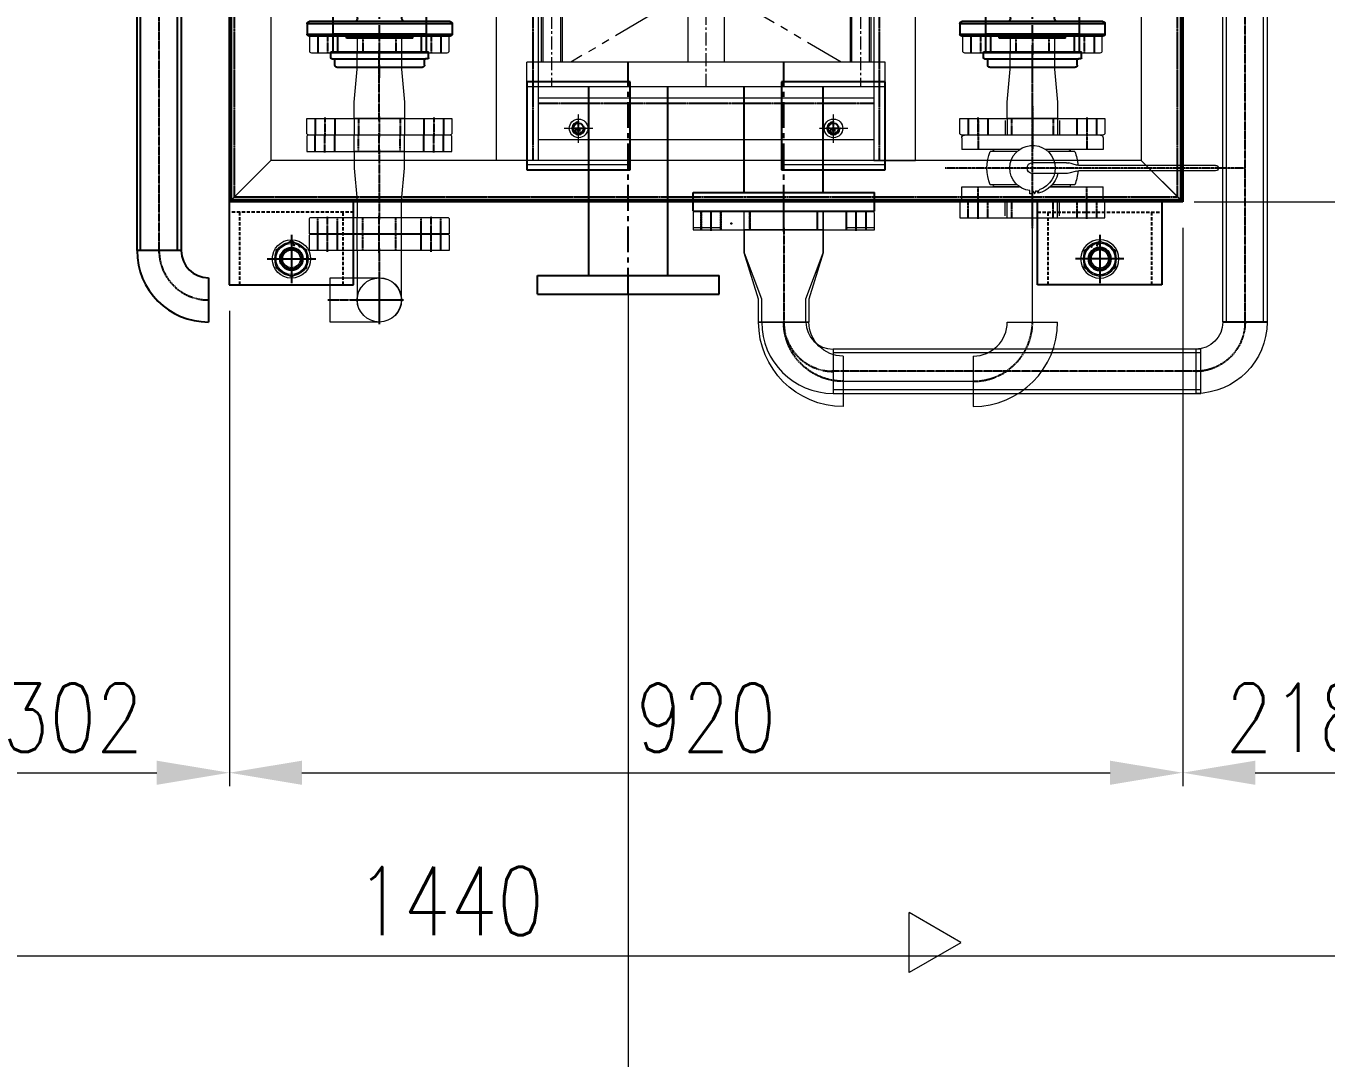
# Model space of a CAD drawing. Header units: millimetres. Extents: x -32759 to 129432, y 390 to 54305.
# Drawn here: x 15533 to 16788, y 26019 to 27015 of the extents above; entities that cross this region are included whole.
import ezdxf

# ---------------------------------------------------------------- set-up
doc = ezdxf.new("R2010")
doc.units = ezdxf.units.MM
for name, pattern in [('CENTER', [2, 1.25, -0.25, 0.25, -0.25]), ('DASHED', [19.05, 12.7, -6.35]), ('HIDDEN', [0.375, 0.25, -0.125]), ('HIDDEN2', [4.7625, 3.175, -1.5875]), ('PHANTOM', [2.5, 1.25, -0.25, 0.25, -0.25, 0.25, -0.25])]:
    doc.linetypes.add(name, pattern=pattern)
for name, color, linetype in [('01d', 211, 'Continuous'), ('08a', 11, 'Continuous'), ('1', 20, 'Continuous'), ('2', 2, 'DASHED'), ('3', 5, 'Continuous'), ('65A_65A_10K-FF', 7, 'Continuous'), ('BOM-UDEF', 3, 'Continuous'), ('CENTER', 1, 'CENTER'), ('CL', 1, 'CENTER'), ('FL', 3, 'Continuous'), ('HL', 2, 'HIDDEN'), ('IL', 5, 'PHANTOM'), ('OUTLINE', 7, 'Continuous'), ('PL', 5, 'PHANTOM'), ('RD', 5, 'Continuous'), ('외형선', 3, 'Continuous')]:
    doc.layers.add(name, color=color, linetype=linetype)
doc.layers.add('02 숨은선', color=2, linetype='HIDDEN', lineweight=15)
doc.layers.add('_BODY', color=7, linetype='Continuous', lineweight=13)
doc.styles.add('ROAMNS', font='romans.shx', dxfattribs={"width": 0.8, "bigfont": 'whgtxt.shx'})
doc.styles.get("Standard").update_dxf_attribs({"font": 'arial.ttf'})
doc.styles.add('한글', font='romans.shx', dxfattribs={"height": 4, "bigfont": 'whgtxt.shx'})
doc.dimstyles.new('20 작은 한덕_도면칫수', dxfattribs={"dimscale": 20, "dimtxt": 3.3, "dimasz": 3.5, "dimexe": 0.65, "dimexo": 1.25, "dimgap": 1, "dimtad": 1, "dimdec": 0, "dimdsep": 46, "dimtxsty": 'ROAMNS', "dimcen": 0, "dimclrd": 7, "dimclre": 7, "dimclrt": 2, "dimadec": 0, "dimazin": 2, "dimtp": 0.1, "dimtm": 0.1, "dimtfac": 0.71, "dimtdec": 0, "dimtmove": 0, "dimatfit": 3, "dimfxl": 1, "dimlwd": -1, "dimlwe": -1, "dimarcsym": 1})
doc.dimstyles.new('7 작은 한덕_도면칫수', dxfattribs={"dimscale": 9, "dimtxt": 3.7, "dimasz": 3.1, "dimexe": 0.65, "dimexo": 1.25, "dimgap": 1, "dimtad": 1, "dimdec": 1, "dimdsep": 46, "dimtxsty": 'ROAMNS', "dimcen": 0, "dimclrd": 7, "dimclre": 7, "dimclrt": 2, "dimadec": 0, "dimazin": 2, "dimtp": 0.1, "dimtm": 0.1, "dimtfac": 0.71, "dimtdec": 1, "dimtmove": 0, "dimatfit": 3, "dimfxl": 1, "dimlwd": -1, "dimlwe": -1, "dimarcsym": 1})
doc.dimstyles.new('AM_ISO$0', dxfattribs={"dimtxt": 3.5, "dimasz": 3.5, "dimexe": 1, "dimexo": 1, "dimgap": 1.5, "dimtad": 1, "dimdsep": 46, "dimtxsty": 'Standard', "dimcen": 0, "dimclrd": 256, "dimclre": 256, "dimclrt": 2, "dimadec": 0, "dimazin": 2, "dimtp": 0.1, "dimtm": 0.1, "dimtfac": 0.71, "dimtdec": 3, "dimtmove": 0, "dimatfit": 3, "dimfxl": 1, "dimlwd": -1, "dimlwe": -1, "dimarcsym": 1})

# ---------------------------------------------------------------- blocks, each defined once
blk = doc.blocks.new('DFGHDFHGDFGHDFGH')
at = {"color": 5}
for p, q in [((94553, -27666.5), (94503, -27637.6)), ((94503, -27695.5), (94503, -27637.6)), ((94553, -27666.6), (94503, -27695.5))]:
    blk.add_line(p, q, dxfattribs=at)
blk = doc.blocks.new('*D1573')
at = {"color": 7, "linetype": 'ByBlock', "transparency": 16777216}
for p, q in [((264073.4, 139460.4), (264073.4, 139001.5)), ((263771.3, 139439.4), (263771.3, 139001.5)), ((263841.3, 139014.5), (264003.4, 139014.5))]:
    blk.add_line(p, q, dxfattribs=at)
at = {"color": 7, "transparency": 16777216}
for points in [[(263841.3, 139026.1), (263841.3, 139002.8), (263771.3, 139014.5)], [(264003.4, 139026.1), (264003.4, 139002.8), (264073.4, 139014.5)]]:
    blk.add_solid(points, dxfattribs=at)
at = {"layer": 'Defpoints', "color": 0, "transparency": 16777216}
for p in [(264073.4, 139485.4), (263771.3, 139464.4), (264073.4, 139014.5)]:
    blk.add_point(p, dxfattribs=at)
at = {"color": 2, "transparency": 16777216, "insert": (263922.3, 139067.5), "char_height": 66, "attachment_point": 5, "style": 'ROAMNS'}
blk.add_mtext('302', dxfattribs=at)
blk = doc.blocks.new('*D1574')
at = {"color": 7, "linetype": 'ByBlock', "transparency": 16777216}
for p, q in [((264993.4, 139540.4), (264993.4, 139001.5)), ((264073.4, 139460.4), (264073.4, 139001.5)), ((264143.4, 139014.5), (264923.4, 139014.5))]:
    blk.add_line(p, q, dxfattribs=at)
at = {"color": 7, "transparency": 16777216}
for points in [[(264143.4, 139026.1), (264143.4, 139002.8), (264073.4, 139014.5)], [(264923.4, 139026.1), (264923.4, 139002.8), (264993.4, 139014.5)]]:
    blk.add_solid(points, dxfattribs=at)
at = {"layer": 'Defpoints', "color": 0, "transparency": 16777216}
for p in [(264993.4, 139565.4), (264073.4, 139485.4), (264993.4, 139014.5)]:
    blk.add_point(p, dxfattribs=at)
at = {"color": 2, "transparency": 16777216, "insert": (264533.4, 139067.5), "char_height": 66, "attachment_point": 5, "style": 'ROAMNS'}
blk.add_mtext('920', dxfattribs=at)
blk = doc.blocks.new('*D1575')
at = {"color": 7, "linetype": 'ByBlock', "transparency": 16777216}
for p, q in [((264993.4, 139540.4), (264993.4, 139001.5)), ((265211.7, 139540.4), (265211.7, 139001.5)), ((265063.4, 139014.5), (265141.7, 139014.5))]:
    blk.add_line(p, q, dxfattribs=at)
at = {"color": 7, "transparency": 16777216}
for points in [[(265063.4, 139026.1), (265063.4, 139002.8), (264993.4, 139014.5)], [(265141.7, 139026.1), (265141.7, 139002.8), (265211.7, 139014.5)]]:
    blk.add_solid(points, dxfattribs=at)
at = {"layer": 'Defpoints', "color": 0, "transparency": 16777216}
for p in [(264993.4, 139565.4), (265211.7, 139565.4), (265211.7, 139014.5)]:
    blk.add_point(p, dxfattribs=at)
at = {"color": 2, "transparency": 16777216, "insert": (265102.6, 139067.5), "char_height": 66, "attachment_point": 5, "style": 'ROAMNS'}
blk.add_mtext('218', dxfattribs=at)
blk = doc.blocks.new('*D1583')
at = {"color": 7, "linetype": 'ByBlock', "transparency": 16777216}
for p, q in [((265004.6, 139565.4), (265378.8, 139565.4)), ((265372.9, 139537.5), (265372.9, 139196.1)), ((265223, 139168.2), (265378.8, 139168.2))]:
    blk.add_line(p, q, dxfattribs=at)
at = {"color": 7, "transparency": 16777216}
for points in [[(265368.3, 139537.5), (265377.6, 139537.5), (265372.9, 139565.4)], [(265368.3, 139196.1), (265377.6, 139196.1), (265372.9, 139168.2)]]:
    blk.add_solid(points, dxfattribs=at)
at = {"layer": 'Defpoints', "color": 0, "transparency": 16777216}
for p in [(264993.4, 139565.4), (265211.7, 139168.2), (265372.9, 139168.2)]:
    blk.add_point(p, dxfattribs=at)
at = {"color": 2, "transparency": 16777216, "insert": (265347.3, 139366.8), "char_height": 33.3, "attachment_point": 5, "rotation": 90, "style": 'ROAMNS'}
blk.add_mtext('397.2', dxfattribs=at)
blk = doc.blocks.new('A$C63697C70')
at = {"ltscale": 0.5}
for p, q in [((2, 135), (2, 0)), ((16, 135), (2, 135)), ((18, 2), (18, 133)), ((2, 88.9), (18, 88.9)), ((2, 46.2), (18, 46.2)), ((2, 0), (16, 0))]:
    blk.add_line(p, q, dxfattribs=at)
for centre, start, end in [((16, 133), 0, 90), ((16, 2), 270, 0)]:
    blk.add_arc(centre, 2, start, end, dxfattribs=at)
at = {"layer": 'CL', "ltscale": 0.5}
for p, q in [((1, 117.5), (19, 117.5)), ((0, 67.5), (20, 67.5)), ((1, 17.5), (19, 17.5))]:
    blk.add_line(p, q, dxfattribs=at)
at = {"layer": 'HL', "ltscale": 0.5}
for p, q in [((2, 127), (18, 127)), ((2, 108), (18, 108)), ((2, 27), (18, 27)), ((2, 8), (18, 8))]:
    blk.add_line(p, q, dxfattribs=at)
at = {"layer": 'PL', "ltscale": 0.5}
for p, q in [((2, 83.5), (18, 83.5)), ((2, 51.5), (18, 51.5))]:
    blk.add_line(p, q, dxfattribs=at)
blk = doc.blocks.new('A$C01775BC6')
at = {"ltscale": 0.5}
for p, q in [((2, 48.6), (17.9, 48.6)), ((2, 0), (2, 48.6)), ((17.9, 48.6), (49.6, 45.6)), ((49.6, 45.6), (65.5, 45.6)), ((65.5, 45.6), (65.5, 2.9)), ((49.6, 2.9), (17.9, 0)), ((65.5, 2.9), (49.6, 2.9)), ((17.9, 0), (2, 0))]:
    blk.add_line(p, q, dxfattribs=at)
at = {"layer": 'CL', "ltscale": 0.5}
blk.add_line((0, 24.3), (67.5, 24.3), dxfattribs=at)
blk = doc.blocks.new('A$C351C1466')
at = {"ltscale": 0.5}
for p, q in [((2, 140), (2, 0)), ((16, 140), (2, 140)), ((18, 2), (18, 138)), ((2, 94.3), (18, 94.3)), ((2, 45.7), (18, 45.7)), ((2, 0), (16, 0))]:
    blk.add_line(p, q, dxfattribs=at)
for centre, start, end in [((16, 138), 0, 90), ((16, 2), 270, 0)]:
    blk.add_arc(centre, 2, start, end, dxfattribs=at)
at = {"layer": 'CL', "ltscale": 0.5}
for p, q in [((1, 122.5), (19, 122.5)), ((0, 70), (20, 70)), ((1, 17.5), (19, 17.5))]:
    blk.add_line(p, q, dxfattribs=at)
at = {"layer": 'HL', "ltscale": 0.5}
for p, q in [((2, 132), (18, 132)), ((2, 113), (18, 113)), ((2, 27), (18, 27)), ((2, 8), (18, 8))]:
    blk.add_line(p, q, dxfattribs=at)
at = {"layer": 'PL', "ltscale": 0.5}
for p, q in [((2, 90), (18, 90)), ((2, 50), (18, 50))]:
    blk.add_line(p, q, dxfattribs=at)
blk = doc.blocks.new('SDFGSDFGSDFG')
at = {"ltscale": 0.5, "xscale": -1, "rotation": 180}
blk.add_blockref('A$C63697C70', (335519, 36898.1), dxfattribs=at)
at = {"ltscale": 0.5}
blk.add_blockref('A$C351C1466', (335598.5, 36760.6), dxfattribs=at)
at = {"ltscale": 0.5, "xscale": -1}
blk.add_blockref('A$C01775BC6', (335602.5, 36806.3), dxfattribs=at)
blk = doc.blocks.new('BL-50P')
for p, q in [((33.5, 202), (33.5, 51.3)), ((39.5, 202), (39.5, 51.3)), ((0, -75), (0, 75)), ((3, 78), (16, 78)), ((16, 19.8), (16, 78)), ((70, 78), (57, 78)), ((57, 78), (57, 14.3)), ((73, 75), (73, -75)), ((18, 46.7), (18, 21.7)), ((33.2, 48.7), (30.8, 40.1)), ((39.8, 48.7), (42.2, 40.1)), ((55, 46.7), (55, 16.8)), ((-16, 30), (0, 30)), ((16, 40.1), (16, 19.8)), ((30.5, 37.5), (30.5, 0)), ((42.5, 37.5), (42.5, 0)), ((57, 40.1), (57, 14.3)), ((89, 30), (73, 30)), ((8, -0.7), (11.5, 0.7)), ((8.1, 2.4), (11.9, 4.6)), ((11.5, 0.7), (8.1, 2.4)), ((8.7, 6.4), (12.6, 7.4)), ((11.9, 4.6), (8.7, 6.4)), ((8.1, -2.9), (11.7, -2.9)), ((16, -78), (16, -14.3)), ((16, -14.3), (16, -41.5)), ((57, -14.3), (57, -78)), ((57, -14.3), (57, -42)), ((18, -16.8), (18, -46.7)), ((55, -16.8), (55, -46.7)), ((-16, -30), (0, -30)), ((89, -30), (73, -30)), ((18, -43.5), (18, -43.5)), ((55, -43.5), (55.5, -43.5)), ((3, -78), (16, -78)), ((70, -78), (57, -78))]:
    blk.add_line(p, q)
for centre, radius, start, end in [((36.5, 202), 3, 0, 180), ((3, 75), 3, 90, 180), ((70, 75), 3, 0, 90), ((36.5, 0), 50.2, 93.5055, 111.6124), ((23.5, 51.3), 10, 344.9149, 0), ((49.5, 51.3), 10, 180, 195.0851), ((36.5, 0), 50.2, 68.3876, 86.4945), ((18, 40.1), 2, 90, 180), ((40.5, 37.5), 10, 164.9149, 180), ((32.5, 37.5), 10, 0, 15.0851), ((55, 40.1), 2, 0, 90), ((36.5, 0), 28.5, 102.1532, 166.9419), ((36.5, 0), 25, 186.6152, 162.7268), ((36.5, 0), 6, 180, 0), ((36.5, 0), 28.5, 181.4361, 185.7998), ((18, -41.5), 2, 180, 270), ((55.5, -42), 1.5, 270, 0), ((36.5, 0), 50.2, 248.3876, 291.6124), ((3, -75), 3, 180, 270), ((70, -75), 3, 270, 0)]:
    blk.add_arc(centre, radius, start, end)
at = {"layer": 'CENTER'}
for p, q in [((36.5, 234.4), (36.5, -96.3)), ((-16, 60), (16, 60)), ((89, 60), (57, 60)), ((-29.9, 0), (119.7, 0)), ((-28, 0), (16, 0)), ((105, 0), (57, 0)), ((-16, -60), (16, -60)), ((89, -60), (57, -60))]:
    blk.add_line(p, q, dxfattribs=at)
blk = doc.blocks.new('A$C596F1DD5')
at = {"ltscale": 0.5}
for p, q in [((32.9, 81.5), (81.5, 81.5)), ((0, 48.6), (0, 0))]:
    blk.add_line(p, q, dxfattribs=at)
for radius in [81.5, 32.9]:
    blk.add_arc((0, 81.5), radius, 270, 0, dxfattribs=at)
at = {"layer": 'CL', "ltscale": 0.5}
blk.add_arc((0, 81.5), 57.2, 270, 0, dxfattribs=at)
blk = doc.blocks.new('zxcvxcvzxc')
at = {"ltscale": 0.5}
for p, q in [((333036.4, 38013.3), (333036.4, 38056)), ((333036.4, 38056), (333084, 38056)), ((333084, 38013.3), (333036.4, 38013.3))]:
    blk.add_line(p, q, dxfattribs=at)
for start, end in [(90, 270), (270, 90)]:
    blk.add_arc((333084, 38034.7), 21.3, start, end, dxfattribs=at)
at = {"layer": 'CL', "ltscale": 0.5}
for p, q in [((333084, 38058), (333084, 38011.3)), ((333034.4, 38034.7), (333107.3, 38034.7))]:
    blk.add_line(p, q, dxfattribs=at)
blk = doc.blocks.new('SDFGSDFGFSDGSDG')
at = {"color": 7}
for p, q in [((341282.7, 45572.3), (341282.7, 45472.3)), ((341282.7, 45572.3), (341357.7, 45572.3)), ((341357.7, 45226.3), (341357.7, 45572.3)), ((341282.7, 45472.3), (341357.7, 45472.3)), ((341724.7, 45424.3), (341799.7, 45424.3)), ((341799.7, 45374.3), (341799.7, 45424.3)), ((341724.7, 45374.3), (341799.7, 45374.3)), ((341282.7, 45326.3), (341357.7, 45326.3)), ((341282.7, 45326.3), (341282.7, 45226.3)), ((341282.7, 45226.3), (341357.7, 45226.3))]:
    blk.add_line(p, q, dxfattribs=at)
at = {"color": 7, "linetype": 'Continuous'}
for p, q in [((341357.7, 45572.3), (341381.7, 45572.3)), ((341381.7, 45226.3), (341381.7, 45572.3)), ((341539.7, 45572.3), (341563.7, 45572.3)), ((341539.7, 45572.3), (341539.7, 45226.3)), ((341563.7, 45572.3), (341563.7, 45226.3)), ((341539.7, 45417), (341381.7, 45417)), ((341724.7, 45417), (341508.7, 45417)), ((341724.7, 45424.3), (341724.7, 45374.3)), ((341539.7, 45381.7), (341381.7, 45381.7)), ((341724.7, 45381.7), (341508.7, 45381.7)), ((341357.7, 45226.3), (341381.7, 45226.3)), ((341539.7, 45226.3), (341563.7, 45226.3))]:
    blk.add_line(p, q, dxfattribs=at)
for p, q in [((341566.1, 45565.3), (341563.7, 45565.3)), ((341566.1, 45531.3), (341566.1, 45565.3)), ((341539.7, 45558.3), (341381.7, 45558.3)), ((341580.1, 45563.9), (341566.1, 45563.9)), ((341580.1, 45556.1), (341566.1, 45556.1)), ((341582.1, 45536.6), (341582.1, 45560)), ((341701.7, 45558.3), (341582.1, 45558.3)), ((341701.7, 45558.3), (341703.2, 45556.8)), ((341703.2, 45556.8), (341703.2, 45548.3)), ((341580.1, 45540.5), (341566.1, 45540.5)), ((341703.2, 45539.8), (341703.2, 45548.3)), ((341703.2, 45539.8), (341703.2, 45548.3)), ((341539.7, 45538.3), (341381.7, 45538.3)), ((341566.1, 45531.3), (341563.7, 45531.3)), ((341580.1, 45532.8), (341566.1, 45532.8)), ((341701.7, 45538.3), (341582.1, 45538.3)), ((341701.7, 45538.3), (341703.2, 45539.8)), ((341566.1, 45267.3), (341563.7, 45267.3)), ((341566.1, 45267.3), (341566.1, 45233.3)), ((341580.1, 45265.9), (341566.1, 45265.9)), ((341539.7, 45260.3), (341381.7, 45260.3)), ((341580.1, 45258.1), (341566.1, 45258.1)), ((341582.1, 45262), (341582.1, 45238.6)), ((341701.7, 45260.3), (341582.1, 45260.3)), ((341701.7, 45260.3), (341703.2, 45258.8)), ((341703.2, 45258.8), (341703.2, 45250.3)), ((341703.2, 45258.8), (341703.2, 45250.3)), ((341539.7, 45240.3), (341381.7, 45240.3)), ((341580.1, 45242.5), (341566.1, 45242.5)), ((341701.7, 45240.3), (341582.1, 45240.3)), ((341701.7, 45240.3), (341703.2, 45241.8)), ((341703.2, 45241.8), (341703.2, 45250.3)), ((341566.1, 45233.3), (341563.7, 45233.3)), ((341580.1, 45234.8), (341566.1, 45234.8))]:
    blk.add_line(p, q)
at = {"color": 1}
for p, q in [((341539.7, 45556.8), (341381.7, 45556.8)), ((341703.2, 45556.8), (341582.1, 45556.8)), ((341701.7, 45558.3), (341701.7, 45548.3)), ((341701.7, 45538.3), (341701.7, 45548.3)), ((341539.7, 45539.8), (341381.7, 45539.8)), ((341703.2, 45539.8), (341582.1, 45539.8)), ((341539.7, 45258.8), (341381.7, 45258.8)), ((341703.2, 45258.8), (341582.1, 45258.8)), ((341701.7, 45260.3), (341701.7, 45250.3)), ((341539.7, 45241.8), (341381.7, 45241.8)), ((341703.2, 45241.8), (341582.1, 45241.8)), ((341701.7, 45240.3), (341701.7, 45250.3))]:
    blk.add_line(p, q, dxfattribs=at)
at = {"color": 1, "linetype": 'CENTER', "ltscale": 10}
for p, q in [((341706.4, 45548.3), (341357.7, 45548.3)), ((341357.7, 45399.3), (341724.7, 45399.3)), ((341706.4, 45250.3), (341357.7, 45250.3))]:
    blk.add_line(p, q, dxfattribs=at)
at = {"color": 1, "linetype": 'CENTER'}
for p, q in [((341317.7, 45508.5), (341317.7, 45536.2)), ((341303.8, 45522.3), (341331.5, 45522.3)), ((341774.7, 45385.5), (341774.7, 45413.2)), ((341788.5, 45399.3), (341760.8, 45399.3)), ((341317.7, 45262.5), (341317.7, 45290.2)), ((341303.8, 45276.3), (341331.5, 45276.3))]:
    blk.add_line(p, q, dxfattribs=at)
at = {"color": 6, "linetype": 'PHANTOM', "ltscale": 30}
for p, q in [((341381.7, 45269), (341539.7, 45538.3)), ((341539.7, 45260.3), (341381.7, 45529.7))]:
    blk.add_line(p, q, dxfattribs=at)
at = {"color": 4}
for centre in [(341317.7, 45522.3), (341774.7, 45399.3), (341317.7, 45276.3)]:
    blk.add_circle(centre, 9, dxfattribs=at)
for centre, radius, start, end in [((341577.4, 45560), 4.72, 304.3645, 55.6355), ((341566.3, 45548.3), 15.8, 330.4421, 29.5579), ((341577.4, 45536.6), 4.72, 304.3645, 55.6355), ((341577.4, 45262), 4.72, 304.3645, 55.6355), ((341566.3, 45250.3), 15.8, 330.4421, 29.5579), ((341577.4, 45238.6), 4.72, 304.3645, 55.6355)]:
    blk.add_arc(centre, radius, start, end)
at = {"color": 0, "linetype": 'ByBlock'}
for p in [(341282.7, 45572.3), (341357.7, 45572.3), (341724.7, 45424.3), (341799.7, 45374.3), (341799.7, 45374.3)]:
    blk.add_point(p, dxfattribs=at)
at = {"color": 1, "linetype": 'CENTER'}
blk.add_point((341774.7, 45388), dxfattribs=at)
at = {"color": 3, "linetype": 'ByBlock'}
blk.add_point((341799.7, 45374.3), dxfattribs=at)
blk.add_point((341799.7, 45374.3), dxfattribs=at)
blk.add_point((341799.7, 45374.3), dxfattribs=at)
at = {"layer": '65A_65A_10K-FF', "color": 7, "linetype": 'Continuous'}
for p, q in [((341157.7, 45561.8), (341157.7, 45386.8)), ((341157.7, 45561.8), (341175.7, 45561.8)), ((341175.7, 45561.8), (341175.7, 45386.8)), ((341176.1, 45512.5), (341357.7, 45512.5)), ((341176.1, 45436.2), (341357.7, 45436.2)), ((341237.7, 45411.8), (341237.7, 45236.8)), ((341237.7, 45411.8), (341255.7, 45411.8)), ((341255.7, 45411.8), (341255.7, 45236.8)), ((341157.7, 45386.8), (341175.7, 45386.8)), ((341256.1, 45362.5), (341357.7, 45362.5)), ((341256.1, 45286.2), (341357.7, 45286.2)), ((341237.7, 45236.8), (341255.7, 45236.8))]:
    blk.add_line(p, q, dxfattribs=at)
at = {"layer": 'Defpoints', "color": 3, "linetype": 'ByBlock'}
blk.add_point((341207.7, 45522.3), dxfattribs=at)
at = {"layer": 'OUTLINE', "color": 1, "linetype": 'CENTER', "ltscale": 20}
for p, q in [((341158.1, 45474.3), (341381.7, 45474.3)), ((341238.1, 45324.3), (341381.7, 45324.3))]:
    blk.add_line(p, q, dxfattribs=at)
blk = doc.blocks.new('747 3HP TOP')
at = {"layer": '1'}
h = blk.add_hatch(dxfattribs=at)
h.set_pattern_fill('HEX', color=256, style=0)
h.paths.add_polyline_path([(5285.2, 19853.7, 0.414214), (5219.2, 19787.7), (5276.3, 19787.7, -0.414214), (5285.2, 19796.6)])
h.paths.add_polyline_path([(5285.2, 19853.7), (5285.2, 19796.6, -0.414214), (5294, 19787.7), (5351.2, 19787.7, 0.414214)])
h.paths.add_polyline_path([(5351.2, 19787.7), (5294, 19787.7, -0.414214), (5285.2, 19778.8), (5285.2, 19721.7, 0.414214)])
h.paths.add_polyline_path([(5285.2, 19778.8, -0.414214), (5276.3, 19787.7), (5219.2, 19787.7, 0.414214), (5285.2, 19721.7)])
for p, q in [((5255.7, 19687.7), (5245.2, 19687.7)), ((5250.2, 19696.2), (5250.2, 19688.7)), ((5250.2, 19688.7), (5271.1, 19688.7)), ((5255.2, 19688.7), (5271.1, 19688.7)), ((5255.2, 19688.7), (5271.1, 19688.7)), ((5314.7, 19688.7), (5255.7, 19688.7)), ((5255.7, 19687.7), (5255.7, 19688.7)), ((5314.7, 19687.7), (5255.7, 19687.7)), ((5299.3, 19688.7), (5315.2, 19688.7)), ((5299.3, 19688.7), (5320.2, 19688.7)), ((5299.3, 19688.7), (5315.2, 19688.7)), ((5314.7, 19687.7), (5314.7, 19688.7)), ((5325.2, 19687.7), (5314.7, 19687.7)), ((5320.2, 19696.2), (5320.2, 19688.7)), ((5240.2, 19682.7), (5240.2, 19649.7)), ((5330.2, 19649.7), (5330.2, 19682.7)), ((5332.4, 19649.7), (5237.9, 19649.7)), ((5237.9, 19643.7), (5237.9, 19649.7)), ((5332.4, 19643.7), (5332.4, 19649.7)), ((5238.9, 19642.7), (5240.9, 19642.7)), ((5329.4, 19642.7), (5240.9, 19642.7)), ((5241.9, 19636.7), (5241.9, 19641.7)), ((5326.4, 19634.7), (5243.9, 19634.7)), ((5328.4, 19636.7), (5328.4, 19641.7)), ((5331.4, 19642.7), (5329.4, 19642.7))]:
    blk.add_line(p, q, dxfattribs=at)
for radius in [98, 70, 66, 8.86]:
    blk.add_circle((5285.2, 19787.7), radius, dxfattribs=at)
for centre, radius, start, end in [((5245.2, 19682.7), 5, 90, 180), ((5325.2, 19682.7), 5, 0, 90), ((5238.9, 19643.7), 1, 180, 270), ((5240.9, 19641.7), 1, 0, 90), ((5243.9, 19636.7), 2, 180, 270), ((5326.4, 19636.7), 2, 270, 0), ((5329.4, 19641.7), 1, 90, 180), ((5331.4, 19643.7), 1, 270, 0)]:
    blk.add_arc(centre, radius, start, end, dxfattribs=at)
blk = doc.blocks.new('6utryty')
at = {"layer": '1'}
for p, q in [((325155.9, 20883.6), (325155.9, 20873.6)), ((325155.9, 20883.6), (325295.9, 20883.6)), ((325293.9, 20885.6), (325157.9, 20885.6)), ((325193.9, 20887.6), (325257.9, 20887.6)), ((325193.9, 20887.6), (325193.9, 20885.6)), ((325257.9, 20887.6), (325257.9, 20885.6)), ((325295.9, 20883.6), (325295.9, 20873.6)), ((325295.9, 20873.6), (325155.9, 20873.6)), ((325293.9, 20871.6), (325157.9, 20871.6)), ((325204.5, 20858.2), (325204.5, 20868.6)), ((325247.2, 20858.2), (325247.2, 20868.6)), ((325115.9, 20842.6), (325169.3, 20842.6)), ((325115.9, 20842.6), (325115.9, 20682.6)), ((325282.5, 20842.6), (325335.9, 20842.6)), ((325335.9, 20682.6), (325335.9, 20842.6)), ((325115.9, 20682.6), (325169.3, 20682.6)), ((325282.5, 20682.6), (325335.9, 20682.6)), ((325155.9, 20651.6), (325155.9, 20641.6)), ((325155.9, 20651.6), (325181.1, 20651.6)), ((325157.9, 20653.6), (325181.1, 20653.6)), ((325271.1, 20653.6), (325293.9, 20653.6)), ((325271.1, 20651.6), (325295.9, 20651.6)), ((325295.9, 20651.6), (325295.9, 20641.6)), ((325181.1, 20641.6), (325155.9, 20641.6)), ((325157.9, 20639.6), (325181.1, 20639.6)), ((325295.9, 20641.6), (325271.1, 20641.6)), ((325271.1, 20639.6), (325293.9, 20639.6))]:
    blk.add_line(p, q, dxfattribs=at)
for centre, radius, start, end in [((325157.9, 20883.6), 2, 90, 180), ((325293.9, 20883.6), 2, 0, 90), ((325157.9, 20873.6), 2, 180, 270), ((325201.5, 20868.6), 3, 0, 90), ((325250.2, 20868.6), 3, 90, 180), ((325293.9, 20873.6), 2, 270, 0), ((325135.9, 20812.6), 7, 14.4769, 287.4139), ((325315.9, 20812.6), 7, 252.5861, 165.5231), ((325135.9, 20712.6), 7, 72.5861, 345.5231), ((325315.9, 20712.6), 7, 194.4769, 107.4139), ((325157.9, 20651.6), 2, 90, 180), ((325293.9, 20651.6), 2, 0, 90), ((325157.9, 20641.6), 2, 180, 270), ((325293.9, 20641.6), 2, 270, 0)]:
    blk.add_arc(centre, radius, start, end, dxfattribs=at)
at = {"layer": '2'}
for p, q in [((325225.9, 20599.3), (325225.9, 20890.7)), ((325135.9, 20820.6), (325135.9, 20804.5)), ((325315.9, 20820.6), (325315.9, 20804.5)), ((325127.8, 20812.6), (325143.9, 20812.6)), ((325307.8, 20812.6), (325323.9, 20812.6)), ((325350.1, 20762.6), (325101.7, 20762.6)), ((325135.9, 20720.6), (325135.9, 20704.5)), ((325315.9, 20720.6), (325315.9, 20704.5)), ((325127.8, 20712.6), (325143.9, 20712.6)), ((325307.8, 20712.6), (325323.9, 20712.6))]:
    blk.add_line(p, q, dxfattribs=at)
at = {"layer": '3'}
for p, q in [((325204.5, 20656.6), (325204.5, 20667)), ((325247.2, 20656.6), (325247.2, 20667)), ((325181.1, 20653.6), (325271.1, 20653.6)), ((325181.1, 20651.6), (325271.1, 20651.6)), ((325181.1, 20641.6), (325271.1, 20641.6)), ((325181.1, 20639.6), (325271.1, 20639.6)), ((325193.9, 20637.6), (325193.9, 20639.6)), ((325193.9, 20637.6), (325257.9, 20637.6)), ((325257.9, 20637.6), (325257.9, 20639.6))]:
    blk.add_line(p, q, dxfattribs=at)
for centre, radius, start, end in [((325135.9, 20812.6), 7, 287.4139, 14.4769), ((325315.9, 20812.6), 7, 165.5231, 252.5861), ((325135.9, 20712.6), 7, 345.5231, 72.5861), ((325315.9, 20712.6), 7, 107.4139, 194.4769), ((325201.5, 20656.6), 3, 270, 0), ((325250.2, 20656.6), 3, 180, 270)]:
    blk.add_arc(centre, radius, start, end, dxfattribs=at)
at = {"layer": '1'}
blk.add_blockref('747 3HP TOP', (319940.7, 974.9), dxfattribs=at)
blk = doc.blocks.new('HS_BOM', base_point=(-3113.6, 16316.3))
at = {"layer": 'BOM-UDEF'}
blk.add_circle((-3113.6, 16316.3), 0.25, dxfattribs=at)
blk = doc.blocks.new('asfsafsdfffas')
for p, q in [((495497.8, 292525.5), (495482.8, 292516.9)), ((495512.8, 292516.9), (495497.8, 292525.5)), ((495482.8, 292516.9), (495482.8, 292499.6)), ((495512.8, 292499.6), (495512.8, 292516.9)), ((495482.8, 292499.6), (495497.8, 292490.9)), ((495497.8, 292490.9), (495512.8, 292499.6))]:
    blk.add_line(p, q)
at = {"ltscale": 0.5}
blk.add_line((495437.8, 292453.2), (495557.8, 292453.2), dxfattribs=at)
for radius in [18.5, 16.2, 15, 11, 10.1, 8.56]:
    blk.add_circle((495497.8, 292508.2), radius)
at = {"layer": '1', "ltscale": 10}
for p, q in [((495497.8, 292484.9), (495497.8, 292531.5)), ((495521.1, 292508.2), (495474.4, 292508.2))]:
    blk.add_line(p, q, dxfattribs=at)
at = {"layer": 'CL'}
for p, q in [((495497.8, 292487.7), (495497.8, 292528.7)), ((495497.8, 292488.9), (495497.8, 292527.5)), ((495497.8, 292490), (495497.8, 292526.4)), ((495518.3, 292508.2), (495477.3, 292508.2)), ((495517.1, 292508.2), (495478.5, 292508.2)), ((495516, 292508.2), (495479.6, 292508.2))]:
    blk.add_line(p, q, dxfattribs=at)
at = {"layer": 'RD'}
blk.add_circle((495497.8, 292508.2), 10, dxfattribs=at)
at = {"layer": '외형선'}
for p, q in [((495557.8, 292533.2), (495437.8, 292533.2)), ((495437.8, 292533.2), (495437.8, 292453.2)), ((495557.8, 292453.2), (495557.8, 292533.2))]:
    blk.add_line(p, q, dxfattribs=at)
at = {"layer": '외형선', "color": 2, "linetype": 'HIDDEN2'}
for p, q in [((495447.8, 292533.2), (495447.8, 292463.2)), ((495547.8, 292463.2), (495547.8, 292533.2)), ((495437.8, 292463.2), (495557.8, 292463.2))]:
    blk.add_line(p, q, dxfattribs=at)
at = {"layer": '외형선'}
blk.add_circle((495497.8, 292508.2), 11, dxfattribs=at)
at = {"layer": 'BOM-UDEF', "rotation": 180}
for p in [(495489.8, 292496.2), (495495.2, 292495.1), (495496.2, 292493.5)]:
    blk.add_blockref('HS_BOM', p, dxfattribs=at)
blk = doc.blocks.new('xcvxcvb')
at = {"ltscale": 0.5}
for p, q in [((499967.3, 297427.4), (499967.3, 296861.4)), ((500007.3, 297387.4), (499967.3, 297427.4)), ((500007.3, 296901.4), (500007.3, 297387.4)), ((500007.3, 296901.4), (499967.3, 296861.4))]:
    blk.add_line(p, q, dxfattribs=at)
at = {"layer": 'HL', "ltscale": 0.5}
blk.add_line((499972.3, 297422.4), (499972.3, 296866.4), dxfattribs=at)
blk = doc.blocks.new('asfasfsadfas')
at = {"ltscale": 0.5}
for p, q in [((503999.7, 299042.8), (503513.7, 299042.8)), ((503513.7, 299002.8), (503513.7, 299042.8)), ((503999.7, 299002.8), (503999.7, 299042.8)), ((503513.7, 299002.8), (503999.7, 299002.8))]:
    blk.add_line(p, q, dxfattribs=at)
at = {"layer": 'HL', "ltscale": 0.5}
blk.add_line((503513.7, 299007.8), (503999.7, 299007.8), dxfattribs=at)
blk = doc.blocks.new('sdgdfgsgsd')
at = {"ltscale": 0.5}
for p, q in [((506483.7, 297930.8), (505563.7, 297930.8)), ((505603.7, 297890.8), (505563.7, 297930.8)), ((506443.7, 297890.8), (506483.7, 297930.8)), ((505603.7, 297890.8), (506443.7, 297890.8))]:
    blk.add_line(p, q, dxfattribs=at)
at = {"layer": 'HL', "ltscale": 0.5}
blk.add_line((506478.7, 297925.8), (505568.7, 297925.8), dxfattribs=at)
blk = doc.blocks.new('rturt')
at = {"ltscale": 0.5}
for p, q in [((505603.7, 296464.8), (505927.7, 296464.8)), ((505603.7, 296464.8), (505603.7, 296424.8)), ((505927.7, 296464.8), (505927.7, 296424.8)), ((505927.7, 296424.8), (505603.7, 296424.8))]:
    blk.add_line(p, q, dxfattribs=at)
at = {"layer": 'HL', "ltscale": 0.5}
blk.add_line((505603.7, 296459.8), (505927.7, 296459.8), dxfattribs=at)
blk = doc.blocks.new('sdfgsdfgsfgd')
at = {"ltscale": 0.5}
blk.add_circle((488041.9, 298396.3), 5.05, dxfattribs=at)
at = {"layer": 'CL', "ltscale": 0.5}
for p, q in [((488034.9, 298396.3), (488048.9, 298396.3)), ((488041.9, 298403.3), (488041.9, 298389.3))]:
    blk.add_line(p, q, dxfattribs=at)
at = {"layer": 'FL', "color": 1, "ltscale": 0.5}
blk.add_arc((488041.9, 298396.3), 6, 270, 180, dxfattribs=at)
at = {"color": 2, "ltscale": 0.5, "insert": (488039.8, 298399.2), "char_height": 2, "width": 1.543, "attachment_point": 1, "style": '한글'}
blk.add_mtext('M12', dxfattribs=at)
blk = doc.blocks.new('sdgsdfgfsdgfdsgsd')
at = {"ltscale": 0.5}
for p, q in [((488000.2, 298377.5), (488000.2, 298292.5)), ((488100.2, 298377.5), (488000.2, 298377.5)), ((488100.2, 298292.5), (488100.2, 298377.5)), ((488000.2, 298292.5), (488100.2, 298292.5))]:
    blk.add_line(p, q, dxfattribs=at)
blk.add_blockref('sdfgsdfgsfgd', (8.3, -58.8))
blk = doc.blocks.new('zxcvxcvxz')
at = {"ltscale": 0.5}
for p, q in [((487475.9, 298214.1), (487475.9, 298134.1)), ((487535.9, 298214.1), (487475.9, 298214.1)), ((487535.9, 298134.1), (487535.9, 298214.1)), ((487475.9, 298134.1), (487535.9, 298134.1))]:
    blk.add_line(p, q, dxfattribs=at)
blk.add_blockref('sdfgsdfgsfgd', (-536, -237.2))
blk = doc.blocks.new('vbn')
at = {"ltscale": 0.5}
blk.add_circle((491764.7, 300516.7), 5.05, dxfattribs=at)
at = {"layer": 'CL', "ltscale": 0.5}
for p, q in [((491757.7, 300516.7), (491771.7, 300516.7)), ((491764.7, 300523.7), (491764.7, 300509.7))]:
    blk.add_line(p, q, dxfattribs=at)
at = {"layer": 'FL', "color": 1, "ltscale": 0.5}
blk.add_arc((491764.7, 300516.7), 6, 270, 180, dxfattribs=at)
blk = doc.blocks.new('xcvbxcv')
at = {"ltscale": 0.5}
for p, q in [((495958.8, 294579.4), (495888.8, 294579.4)), ((495888.8, 294389.4), (495888.8, 294579.4)), ((495958.8, 294579.4), (495958.8, 294389.4)), ((495958.8, 294389.4), (495888.8, 294389.4))]:
    blk.add_line(p, q, dxfattribs=at)
blk.add_blockref('vbn', (4159, -5982.3))
at = {"extrusion": (0, 0, -1), "zscale": -1, "rotation": 180}
blk.add_blockref('vbn', (-4159, 594951), dxfattribs=at)
blk = doc.blocks.new('asdfasdfdaa')
at = {"ltscale": 0.5}
for p, q in [((510756.2, 300254.2), (511676.2, 300254.2)), ((510756.2, 299688.2), (510756.2, 300254.2)), ((510758.2, 300252.2), (511674.2, 300252.2)), ((510758.2, 299690.2), (510758.2, 300252.2)), ((511674.2, 300252.2), (511674.2, 299690.2)), ((511676.2, 300254.2), (511676.2, 299688.2)), ((511676.2, 299688.2), (510756.2, 299688.2)), ((511674.2, 299690.2), (510758.2, 299690.2))]:
    blk.add_line(p, q, dxfattribs=at)
at = {"layer": '01d', "rotation": 180}
for name, p in [('zxcvxcvxz', (998722, 598375.3)), ('sdgsdfgfsdgfdsgsd', (999143.3, 598096.7)), ('sdgsdfgfsdgfdsgsd', (999389.3, 598096.7))]:
    blk.add_blockref(name, p, dxfattribs=at)
at = {"layer": '02 숨은선'}
for p in [(14887.4, 5486.9), (15067.4, 5486.9), (15517.4, 5486.9), (15697.4, 5486.9)]:
    blk.add_blockref('xcvbxcv', p, dxfattribs=at)
blk = doc.blocks.new('새sdfsdfsdf블wdwdwd')
for p, q in [((32671.3, -32677.4), (32671.3, -32852.4)), ((32687.3, -32677.4), (32671.3, -32677.4)), ((32673.3, -32702.9), (32673.3, -32677.4)), ((32689.3, -32850.4), (32689.3, -32679.4)), ((32671.3, -32726.8), (32689.3, -32726.8)), ((32671.3, -32803.1), (32689.3, -32803.1)), ((32673.3, -32852.4), (32673.3, -32826.9)), ((32671.3, -32852.4), (32687.3, -32852.4))]:
    blk.add_line(p, q)
for centre, start, end in [((32687.3, -32679.4), 0, 90), ((32671.3, -32702.9), 270, 0), ((32671.3, -32826.9), 0, 90), ((32687.3, -32850.4), 270, 0)]:
    blk.add_arc(centre, 2, start, end)
at = {"layer": 'CL'}
for p, q in [((32670.3, -32694.9), (32690.3, -32694.9)), ((32669.3, -32764.9), (32691.3, -32764.9)), ((32670.3, -32834.9), (32690.3, -32834.9))]:
    blk.add_line(p, q, dxfattribs=at)
at = {"layer": 'HL'}
for p, q in [((32671.3, -32685.4), (32689.3, -32685.4)), ((32671.3, -32704.4), (32689.3, -32704.4)), ((32671.3, -32825.4), (32689.3, -32825.4)), ((32671.3, -32844.4), (32689.3, -32844.4))]:
    blk.add_line(p, q, dxfattribs=at)
at = {"layer": 'IL'}
for p, q in [((32671.3, -32732.4), (32689.3, -32732.4)), ((32671.3, -32797.4), (32689.3, -32797.4))]:
    blk.add_line(p, q, dxfattribs=at)
at = {"layer": 'BOM-UDEF'}
blk.add_blockref('HS_BOM', (32677.4, -32714.3), dxfattribs=at)
blk = doc.blocks.new('A$C6486443F')
for p, q in [((22.2, 111.8), (66.7, 125.7)), ((66.7, 125.7), (88.9, 125.7)), ((0, 111.8), (22.2, 111.8)), ((0, 111.8), (0, 63.2)), ((0, 111.8), (0, 63.2)), ((22.2, 63.2), (0, 63.2)), ((66.7, 49.4), (22.2, 63.2)), ((88.9, 49.4), (66.7, 49.4))]:
    blk.add_line(p, q)
blk.add_blockref('새sdfsdfsdf블wdwdwd', (-32582.4, 32852.4))
blk = doc.blocks.new('asdfasfdassfa')
at = {"ltscale": 0.5, "rotation": 90}
blk.add_blockref('A$C6486443F', (509962.6, 298843.7), dxfattribs=at)
at = {"ltscale": 0.5, "xscale": -1}
blk.add_blockref('A$C596F1DD5', (509932.3, 298762.2), dxfattribs=at)
blk = doc.blocks.new('sdfgsdfgsdfgsfdgsd')
at = {"color": 3, "ltscale": 2}
blk.add_line((486034.9, 281415.1, 5491.4), (486034.9, 281709.1, 5491.4), dxfattribs=at)
at = {"ltscale": 0.5}
blk.add_line((485861.8, 281682.9), (485837.5, 281682.9), dxfattribs=at)
at = {"color": 4, "ltscale": 0.5}
for p, q in [((485861.8, 281682.9), (485861.8, 281557.3)), ((485919, 281500.1), (486019.6, 281500.1))]:
    blk.add_line(p, q, dxfattribs=at)
for name, p, rotation in [('asfsafsdfffas', (778488.1, -213282.6), 90), ('sdgdfgsgsd', (783965.7, -224208.6), 90), ('asdfasfdassfa', (187075.3, 791615.2), 270), ('xcvxcvb', (783462.3, -218612.1), 90)]:
    blk.add_blockref(name, p, dxfattribs=dict(rotation=rotation))
at = {"extrusion": (0, 0, -1), "zscale": -1}
for name, p, rotation in [('xcvxcvb', (-783462.3, 782242.4), 270), ('rturt', (-189670.2, -223950.6), 90), ('asfsafsdfffas', (-778488.1, 776932.9), 270)]:
    blk.add_blockref(name, p, dxfattribs=dict(at, rotation=rotation))
at = {"xscale": -1, "rotation": 270}
for p in [(465555.3, -43095.8), (465555.3, -43725.8)]:
    blk.add_blockref('6utryty', p, dxfattribs=at)
for name, p in [('SDFGSDFGSDFG', (150483, 245299.8)), ('SDFGSDFGFSDGSDG', (144788.2, 236415.8))]:
    blk.add_blockref(name, p)
at = {"xscale": -1}
for name, p in [('SDFGSDFGSDFG', (821715.9, 245299.8)), ('zxcvxcvzxc', (819024.3, 244095.7)), ('SDFGSDFGSDFG', (821715.9, 244669.6))]:
    blk.add_blockref(name, p, dxfattribs=at)
at = {"ltscale": 0.5, "xscale": -1, "rotation": 180}
blk.add_blockref('A$C63697C70', (485985.9, 282197.9), dxfattribs=at)
at = {"extrusion": (0, 0, -1), "zscale": -1}
blk.add_blockref('asfasfsadfas', (-990074.6, -17025.6), dxfattribs=at)
at = {"extrusion": (0, 0, -1), "xscale": -1, "zscale": -1, "rotation": 180}
blk.add_blockref('asfasfsadfas', (-990074.6, 580655.9), dxfattribs=at)
at = {"xscale": -0.875, "yscale": 0.875, "zscale": 0.875, "rotation": 180}
blk.add_blockref('BL-50P', (486035.6, 281500.1), dxfattribs=at)
at = {"ltscale": 0.5}
blk.add_blockref('A$C351C1466', (486017.6, 281430.1), dxfattribs=at)
at = {"ltscale": 0.5, "rotation": 270}
blk.add_blockref('A$C596F1DD5', (485837.5, 281557.3), dxfattribs=at)
at = {"layer": '01d', "rotation": 90}
for p in [(784443.4, -206112), (784443.4, -206358)]:
    blk.add_blockref('sdgsdfgfsdgfdsgsd', p, dxfattribs=at)
at = {"layer": '08a', "rotation": 270}
blk.add_blockref('asdfasdfdaa', (186346.7, 793031.3), dxfattribs=at)
blk = doc.blocks.new('sdfgfdgdfgddg')
at = {"ltscale": 0.5}
for p, q in [((473874.2, 280814.5), (473896.5, 280814.5)), ((473874.2, 280738.2), (473874.2, 280814.5)), ((473896.5, 280814.5), (473940.9, 280797.7)), ((473940.9, 280797.7), (473963.1, 280797.7)), ((473963.1, 280797.7), (473963.1, 280755)), ((473940.9, 280755), (473896.5, 280738.2)), ((473963.1, 280755), (473940.9, 280755)), ((473896.5, 280738.2), (473874.2, 280738.2))]:
    blk.add_line(p, q, dxfattribs=at)
at = {"layer": 'CL', "ltscale": 0.5}
blk.add_line((473872.2, 280776.3), (473965.1, 280776.3), dxfattribs=at)
blk = doc.blocks.new('ytreyrty')
at = {"ltscale": 0.5}
for p, q in [((333062.6, 37987.1), (333105.3, 37987.1)), ((333036.4, 37960.8), (333036.4, 37918.1))]:
    blk.add_line(p, q, dxfattribs=at)
for radius in [68.9, 26.2]:
    blk.add_arc((333036.4, 37987.1), radius, 270, 0, dxfattribs=at)
at = {"layer": 'CL', "ltscale": 0.5}
blk.add_arc((333036.4, 37987.1), 47.6, 270, 0, dxfattribs=at)
blk = doc.blocks.new('asfasfdasdfsaf')
blk.add_blockref('새sdfsdfsdf블wdwdwd', (441531.6, 313561.5))
at = {"xscale": -1}
blk.add_blockref('sdfgfdgdfgddg', (948077.1, 20.2), dxfattribs=at)
at = {"rotation": 180}
blk.add_blockref('ytreyrty', (807150.3, 318736), dxfattribs=at)
blk = doc.blocks.new('xcbcvbbbbxcvb')
at = {"ltscale": 0.5}
for p, q in [((475803.1, 280390.2), (476158.1, 280390.2)), ((475803.1, 280347.5), (475803.1, 280390.2)), ((475803.1, 280386.7), (476158.1, 280386.7)), ((476158.1, 280390.2), (476158.1, 280347.5)), ((475803.1, 280351), (476158.1, 280351)), ((476158.1, 280347.5), (475803.1, 280347.5))]:
    blk.add_line(p, q, dxfattribs=at)
at = {"layer": 'CL', "ltscale": 0.5}
blk.add_line((475801.1, 280368.9), (476160.1, 280368.9), dxfattribs=at)
blk = doc.blocks.new('cvxbcxvxbx')
at = {"ltscale": 0.5}
for p, q in [((473618.9, 283406.7), (473618.9, 283454.3)), ((473618.9, 283454.3), (473661.6, 283454.3)), ((473661.6, 283454.3), (473661.6, 283406.7))]:
    blk.add_line(p, q, dxfattribs=at)
blk.add_circle((473640.3, 283406.7), 21.4, dxfattribs=at)
at = {"layer": 'CL', "ltscale": 0.5}
for p, q in [((473640.3, 283456.3), (473640.3, 283383.4)), ((473616.9, 283406.7), (473663.6, 283406.7))]:
    blk.add_line(p, q, dxfattribs=at)
blk = doc.blocks.new('sdfgsfgdsfgsd')
at = {"ltscale": 0.5}
for p, q in [((474685.6, 282521.2), (475308.3, 282521.2)), ((474685.6, 282478.5), (474685.6, 282521.2)), ((474685.6, 282517.7), (475308.3, 282517.7)), ((475308.3, 282521.2), (475308.3, 282478.5)), ((474685.6, 282482), (475308.3, 282482)), ((475308.3, 282478.5), (474685.6, 282478.5))]:
    blk.add_line(p, q, dxfattribs=at)
at = {"layer": 'CL', "ltscale": 0.5}
blk.add_line((474683.6, 282499.9), (475310.3, 282499.9), dxfattribs=at)
blk = doc.blocks.new('xcvbxcbxcb')
at = {"rotation": 180}
blk.add_blockref('ytreyrty', (398149.9, 78371.5), dxfattribs=at)
at = {"color": 4}
blk.add_blockref('sdfgsfgdsfgsd', (-409572.1, -242067.9), dxfattribs=at)
blk = doc.blocks.new('*D1502')
at = {"color": 7, "linetype": 'ByBlock', "transparency": 16777216}
for p, q in [((263771.3, 139439.4), (263771.3, 138824.6)), ((265211.7, 139143.2), (265211.7, 138824.6)), ((265141.7, 138837.6), (263841.3, 138837.6))]:
    blk.add_line(p, q, dxfattribs=at)
at = {"color": 7, "transparency": 16777216}
for points in [[(263841.3, 138849.3), (263841.3, 138826), (263771.3, 138837.6)], [(265141.7, 138849.3), (265141.7, 138826), (265211.7, 138837.6)]]:
    blk.add_solid(points, dxfattribs=at)
at = {"layer": 'Defpoints', "color": 0, "transparency": 16777216}
for p in [(263771.3, 139464.4), (265211.7, 139168.2), (263771.3, 138837.6)]:
    blk.add_point(p, dxfattribs=at)
at = {"color": 2, "transparency": 16777216, "insert": (264286.5, 138890.6), "char_height": 66, "attachment_point": 5, "style": 'ROAMNS'}
blk.add_mtext('1440', dxfattribs=at)
blk = doc.blocks.new('*D1345')
at = {"color": 7, "linetype": 'ByBlock', "transparency": 16777216}
for p, q in [((97320.9, 13114), (97320.9, 13255)), ((98295.9, 13114), (98295.9, 13255)), ((97390.9, 13242), (98225.9, 13242))]:
    blk.add_line(p, q, dxfattribs=at)
at = {"color": 7, "transparency": 16777216}
for points in [[(97390.9, 13230.3), (97390.9, 13253.6), (97320.9, 13242)], [(98225.9, 13230.3), (98225.9, 13253.6), (98295.9, 13242)]]:
    blk.add_solid(points, dxfattribs=at)
at = {"layer": 'Defpoints', "color": 0, "transparency": 16777216}
for p in [(98295.9, 13242), (97320.9, 13089), (98295.9, 13089)]:
    blk.add_point(p, dxfattribs=at)
at = {"color": 2, "transparency": 16777216, "insert": (97917.8, 13189), "char_height": 66, "attachment_point": 5, "rotation": 180, "style": 'ROAMNS'}
blk.add_mtext('975', dxfattribs=at)
blk = doc.blocks.new('*D1348')
at = {"linetype": 'ByBlock', "ltscale": 0.5, "transparency": 16777216}
for p, q in [((97322.9, 13119.9), (97294.5, 13119.9)), ((97295.5, 13095.5), (97295.5, 13116.4)), ((97319.9, 13092), (97294.5, 13092))]:
    blk.add_line(p, q, dxfattribs=at)
at = {"ltscale": 0.5, "transparency": 16777216}
for points in [[(97296, 13116.4), (97294.9, 13116.4), (97295.5, 13119.9)], [(97296, 13095.5), (97294.9, 13095.5), (97295.5, 13092)]]:
    blk.add_solid(points, dxfattribs=at)
at = {"layer": 'Defpoints', "color": 0, "ltscale": 0.5, "transparency": 16777216}
for p in [(97295.5, 13119.9), (97323.9, 13119.9), (97320.9, 13092)]:
    blk.add_point(p, dxfattribs=at)
at = {"color": 2, "ltscale": 0.5, "transparency": 16777216, "insert": (97298.7, 13105.9), "char_height": 3.5, "attachment_point": 5, "rotation": 270, "bg_fill": 3, "box_fill_scale": 1.1, "bg_fill_color": 256, "bg_fill_true_color": 13158600, "bg_fill_transparency": 0}
blk.add_mtext('27.9', dxfattribs=at)
blk = doc.blocks.new('y8e5ey')
dim = blk.add_linear_dim(base=(98295.895, 13241.97), p1=(97320.895, 13088.96), p2=(98295.895, 13088.96), angle=0, dimstyle='20 작은 한덕_도면칫수')
dim.commit()
dim.dimension.update_dxf_attribs({"geometry": '*D1345', "text_midpoint": (97917.84, 13241.97), "dimtype": 128})
at = {"ltscale": 0.5}
dim = blk.add_linear_dim(base=(97295.455, 13119.861), p1=(97320.895, 13091.96), p2=(97323.895, 13119.861), angle=90, dimstyle='AM_ISO$0', override={"dimfxl": 8, "dimtfill": 1}, dxfattribs=at)
dim.commit()
dim.dimension.update_dxf_attribs({"geometry": '*D1348', "text_midpoint": (97298.742, 13105.91)})
blk = doc.blocks.new('1')
at = {"color": 6, "xscale": -1}
blk.add_blockref('y8e5ey', (100575.763, -6800.077), dxfattribs=at)
blk = doc.blocks.new('sdfgsdfgcxvxbxcv')
at = {"ltscale": 0.5}
for p, q in [((265032.246, 139449.49), (265032.246, 140650.065)), ((265035.746, 139449.49), (265035.746, 140650.065)), ((265071.446, 139449.49), (265071.446, 140650.065)), ((265074.946, 140650.065), (265074.946, 139449.49)), ((265074.946, 139449.49), (265032.246, 139449.49))]:
    blk.add_line(p, q, dxfattribs=at)
blk.add_line((264458.396, 139476.39), (264458.396, 138690.985))
at = {"layer": 'CL', "ltscale": 0.5}
blk.add_line((265053.596, 139447.49), (265053.596, 140652.065), dxfattribs=at)
for name, p in [('1', (266381.038, 132792.991)), ('DFGHDFHGDFGHDFGH', (170226.442, 166517.03))]:
    blk.add_blockref(name, p)
at = {"rotation": 90}
for name, p in [('sdfgsdfgsdfgsfdgsd', (546348.541, -346469.539)), ('asfasfdasdfsaf', (545404.953, -334664.466)), ('cvxbcxvxbx', (547624.868, -334169.475))]:
    blk.add_blockref(name, p, dxfattribs=at)
at = {"xscale": -1, "rotation": 90}
blk.add_blockref('ytreyrty', (302993.089, 472485.854), dxfattribs=at)
at = {"xscale": -1}
blk.add_blockref('xcbcvbbbbxcvb', (740814.118, -140967.007), dxfattribs=at)
at = {"layer": '01d', "rotation": 90}
blk.add_blockref('xcvbxcbxcb', (304437.619, 74404.861), dxfattribs=at)
for base, p1, p2, picture, middle in [((264993.396, 139014.471), (264073.396, 139485.39), (264993.396, 139565.39), '*D1574', (264533.396, 139067.471)), ((265211.728, 139014.471), (264993.396, 139565.39), (265211.728, 139565.39), '*D1575', (265102.562, 139067.471)), ((264073.396, 139014.471), (263771.291, 139464.395), (264073.396, 139485.39), '*D1573', (263922.344, 139067.471))]:
    dim = blk.add_linear_dim(base=base, p1=p1, p2=p2, dimstyle='20 작은 한덕_도면칫수')
    dim.commit()
    dim.dimension.update_dxf_attribs({"geometry": picture, "text_midpoint": middle})
dim = blk.add_linear_dim(base=(265372.944, 139168.158), p1=(264993.396, 139565.39), p2=(265211.728, 139168.158), angle=90, dimstyle='7 작은 한덕_도면칫수')
dim.commit()
dim.dimension.update_dxf_attribs({"geometry": '*D1583', "text_midpoint": (265347.294, 139366.774)})
dim = blk.add_linear_dim(base=(263771.291, 138837.618), p1=(265211.728, 139168.158), p2=(263771.291, 139464.395), dimstyle='20 작은 한덕_도면칫수')
dim.commit()
dim.dimension.update_dxf_attribs({"geometry": '*D1502', "text_midpoint": (264286.458, 138837.618), "dimtype": 128})
blk = doc.blocks.new('2')
at = {"color": 6, "xscale": -1}
blk.add_blockref('y8e5ey', (121155.752, -6800.077), dxfattribs=at)
blk = doc.blocks.new('sdfgcxvbcbxcvbxc')
blk.add_blockref('2', (292948.326, 132792.991))

msp = doc.modelspace()

# ---------------------------------------------------------------- block references
at = {"layer": '_BODY'}
for name in ['sdfgcxvbcbxcvbxc', 'sdfgsdfgcxvxbxcv']:
    msp.add_blockref(name, (-248343.9, -112720), dxfattribs=at)

doc.saveas('drawing.dxf')
